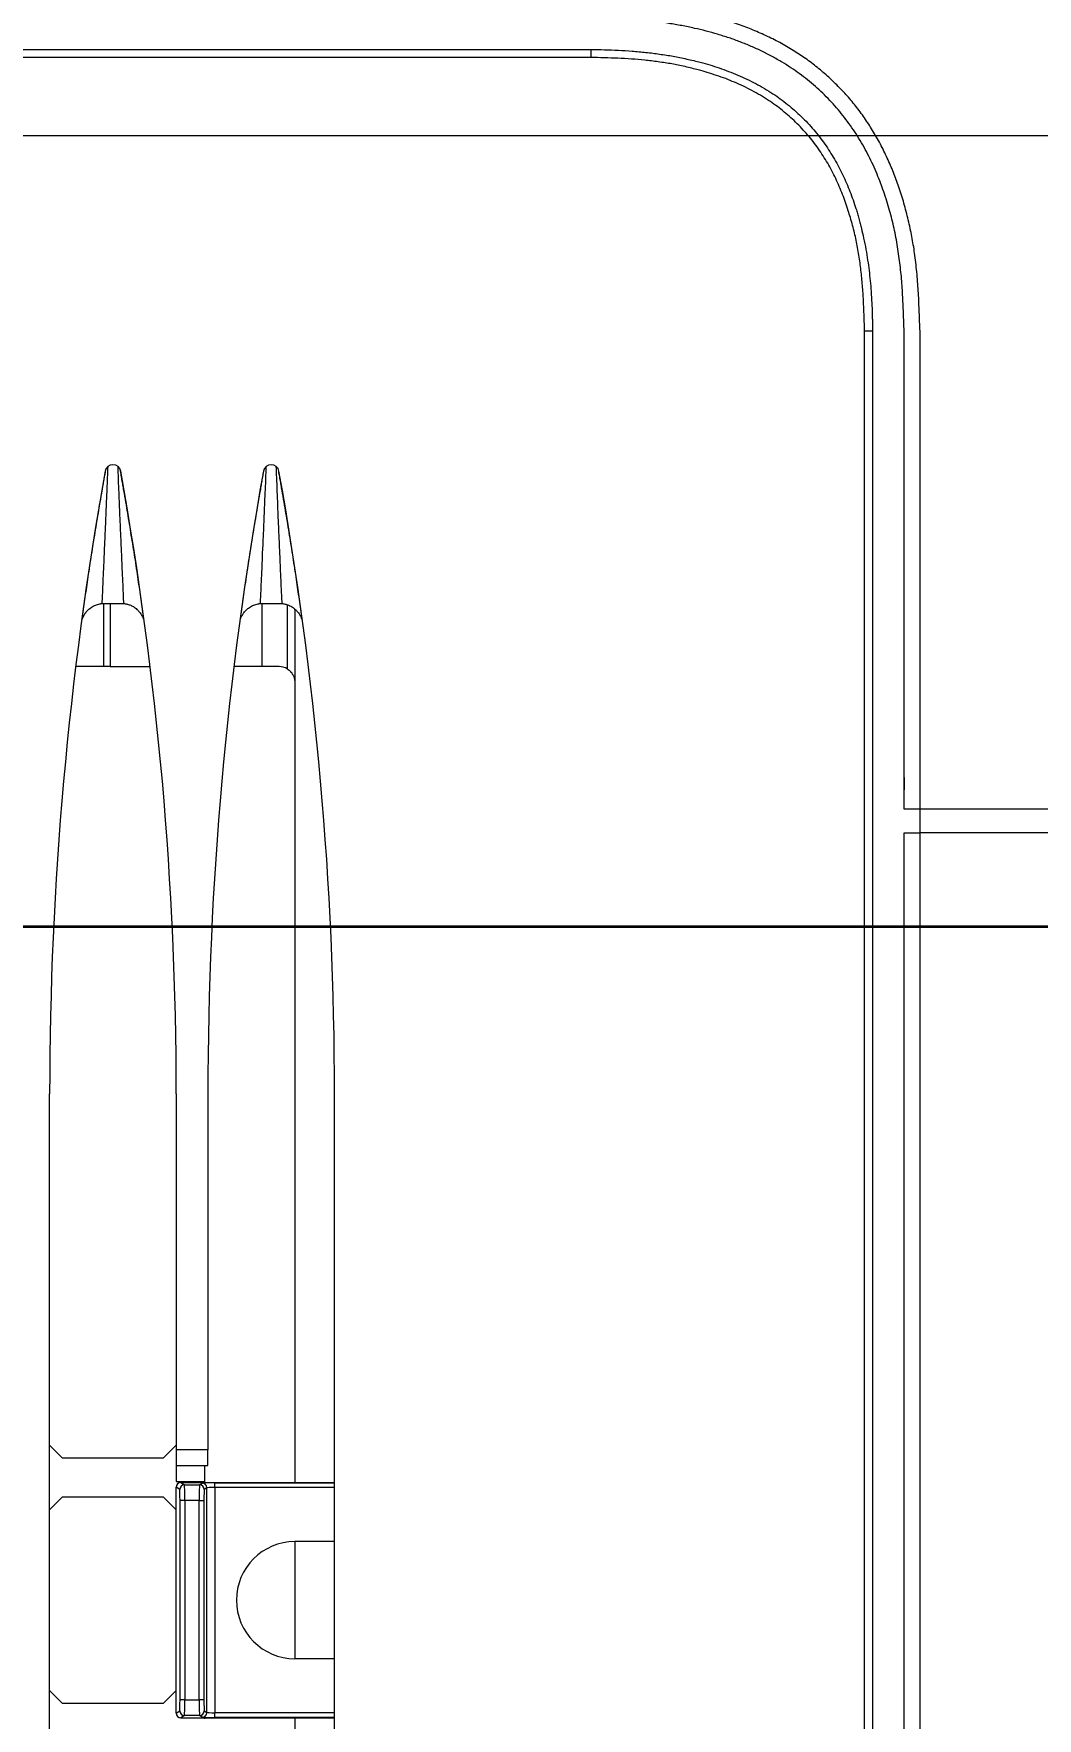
# Model space of a CAD drawing. Header units: metres. Extents: x -101133.8 to -101066.7, y -24899.3 to -24824.7.
# Drawn here: x -101109.9373 to -101109.8739, y -24848.3812 to -24848.2747 of the extents above; entities that cross this region are included whole.
import ezdxf

# ---------------------------------------------------------------- set-up
doc = ezdxf.new("R2010")
doc.units = ezdxf.units.M
doc.header["$LTSCALE"] = 0.2
doc.header["$PDSIZE"] = -5
doc.linetypes.add('AXES', pattern=[50.8, 31.75, -6.35, 6.35, -6.35])
for name, color, linetype in [('CMT-COTATION DIVERS', 1, 'Continuous'), ('CMT-CVC-MATERIEL', 30, 'Continuous'), ('CMT-PLB-EV-SOUS DALLAGE', 1, 'Continuous')]:
    doc.layers.add(name, color=color, linetype=linetype)
doc.styles.get("Standard").update_dxf_attribs({"font": 'arial.ttf'})
doc.dimstyles.get("Standard").update_dxf_attribs({"dimtxt": 0.18, "dimasz": 0.18, "dimexe": 0.18, "dimexo": 0.0625, "dimgap": 0.09, "dimtad": 0, "dimtih": 1, "dimtoh": 1, "dimdec": 4, "dimzin": 0, "dimdsep": 46, "dimtxsty": 'Standard', "dimcen": 0.09, "dimadec": 0, "dimazin": 0, "dimtfac": 1, "dimtdec": 4, "dimtofl": 0, "dimtmove": 0, "dimatfit": 3, "dimfxl": 1, "dimtolj": 1, "dimtzin": 0, "dimarcsym": 0})

# ---------------------------------------------------------------- blocks, each defined once
blk = doc.blocks.new('Cassette 600x600')
at = {"linetype": 'Continuous', "lineweight": 13}
for p, q in [((-20435.73, 558.84), (-20435.73, 464.01)), ((-20434.23, 558.84), (-20434.23, 464.01)), ((-20435.73, 464.01), (-20465.93, 464.01)), ((-20435.73, 464.01), (-20435.73, 463.01)), ((-20434.23, 464.01), (-20435.73, 464.01)), ((-20434.23, 463.01), (-20434.23, 464.01)), ((-20127.23, 464.01), (-20434.23, 464.01)), ((-20444.93, 463.01), (-20465.93, 463.01)), ((-20435.73, 463.01), (-20444.93, 463.01)), ((-20437.73, 463.01), (-20436.95, 463.01)), ((-20127.23, 463.01), (-20434.23, 463.01)), ((-20465.93, 461.01), (-20465.93, 460.51)), ((-20465.93, 461.01), (-20095.53, 461.01)), ((-20095.53, 460.51), (-20465.93, 460.51)), ((-20483.73, 443.21), (-20483.23, 443.21)), ((-20483.73, 72.81), (-20483.73, 443.21)), ((-20483.23, 443.21), (-20483.23, 72.81)), ((-20143.73, 427.01), (-20417.73, 427.01)), ((-20393.17, 417.31), (-20393.17, 427.01)), ((-20393.14, 419.44), (-20393.14, 427.01)), ((-20392.84, 427.01), (-20392.84, 419.44)), ((-20389.43, 427.01), (-20389.43, 424.51)), ((-20382.03, 427.01), (-20382.03, 424.51)), ((-20378.62, 419.44), (-20378.62, 427.01)), ((-20378.32, 427.01), (-20378.32, 419.44)), ((-20378.29, 417.31), (-20378.29, 427.01)), ((-20448.64, 424.02), (-20444.59, 424.02)), ((-20448.38, 424.49), (-20448.23, 424.51)), ((-20448.23, 424.51), (-20393.17, 424.51)), ((-20389.43, 424.51), (-20382.03, 424.51)), ((-20378.29, 424.51), (-20340.23, 424.51)), ((-20455.73, 423.7), (-20455.73, 423.74)), ((-20448.73, 423.53), (-20448.72, 423.7)), ((-20444.73, 423.51), (-20444.73, 422.83)), ((-20444.73, 422.83), (-20444.73, 422.42)), ((-20455.73, 422.27), (-20455.73, 422.31)), ((-20448.72, 422.31), (-20448.73, 422.48)), ((-20448.73, 422.42), (-20444.73, 422.42)), ((-20444.73, 422.42), (-20444.73, 420.65)), ((-20449.23, 421.25), (-20449.23, 421.28)), ((-20417.73, 419.01), (-20395.23, 419.01)), ((-20395.23, 419.01), (-20395.23, 417.01)), ((-20394.23, 419.01), (-20395.23, 419.01)), ((-20394.23, 417.01), (-20394.23, 419.01)), ((-20393.23, 418.81), (-20394.23, 418.81)), ((-20393.23, 417.01), (-20393.23, 418.81)), ((-20393.17, 418.81), (-20393.23, 418.81)), ((-20392.84, 419.44), (-20393.14, 419.44)), ((-20393.02, 418.48), (-20393.13, 418.64)), ((-20393.02, 417.53), (-20393.02, 418.48)), ((-20392.84, 419.44), (-20378.62, 419.44)), ((-20392.83, 418.94), (-20392.72, 418.78)), ((-20378.63, 418.94), (-20392.83, 418.94)), ((-20392.02, 418.76), (-20379.44, 418.76)), ((-20392.02, 418.46), (-20392.02, 418.76)), ((-20379.44, 418.46), (-20392.02, 418.46)), ((-20392.02, 418.46), (-20392.02, 417.55)), ((-20379.44, 418.76), (-20379.44, 418.46)), ((-20379.44, 417.55), (-20379.44, 418.46)), ((-20378.74, 418.78), (-20378.63, 418.94)), ((-20378.32, 419.44), (-20378.62, 419.44)), ((-20378.33, 418.64), (-20378.44, 418.48)), ((-20378.44, 418.48), (-20378.44, 417.53)), ((-20378.23, 418.81), (-20378.29, 418.81)), ((-20393.17, 417.31), (-20393.02, 417.53)), ((-20392.02, 417.55), (-20379.44, 417.55)), ((-20392.02, 417.55), (-20392.02, 417.25)), ((-20379.44, 417.55), (-20379.44, 417.25)), ((-20378.44, 417.53), (-20378.29, 417.31)), ((-20417.73, 417.01), (-20395.23, 417.01)), ((-20394.73, 416.21), (-20395.53, 417.01)), ((-20395.23, 417.01), (-20394.23, 417.01)), ((-20394.23, 417.01), (-20393.23, 417.01)), ((-20392.72, 417.23), (-20392.87, 417.01)), ((-20378.59, 417.01), (-20392.87, 417.01)), ((-20391.43, 417.01), (-20392.23, 416.21)), ((-20379.44, 417.25), (-20392.02, 417.25)), ((-20379.23, 416.21), (-20380.03, 417.01)), ((-20378.59, 417.01), (-20378.74, 417.23)), ((-20444.73, 412.83), (-20444.73, 415.36)), ((-20394.73, 409.81), (-20394.73, 416.21)), ((-20392.23, 416.21), (-20392.23, 409.81)), ((-20379.23, 409.81), (-20379.23, 416.21)), ((-20449.23, 414.73), (-20449.23, 414.76)), ((-20455.73, 413.7), (-20455.73, 413.74)), ((-20448.73, 413.53), (-20448.72, 413.7)), ((-20455.73, 412.27), (-20455.73, 412.31)), ((-20448.73, 412.83), (-20444.73, 412.83)), ((-20448.72, 412.31), (-20448.73, 412.48)), ((-20448.73, 412.42), (-20444.73, 412.42)), ((-20444.73, 412.83), (-20444.73, 412.42)), ((-20444.73, 412.42), (-20444.73, 410.65)), ((-20449.23, 411.25), (-20449.23, 411.28)), ((-20143.73, 409.01), (-20417.73, 409.01)), ((-20395.53, 409.01), (-20394.73, 409.81)), ((-20392.23, 409.81), (-20391.43, 409.01)), ((-20380.03, 409.01), (-20379.23, 409.81))]:
    blk.add_line(p, q, dxfattribs=at)
for centre, radius, start, end in [((-20417.73, 204.51), 222.5, 90, 100.1875), ((-20443.73, 423.51), 1, 149.0734, 180), ((-20385.73, 424.51), 3.7, 180, 0), ((-20456.99, 423.01), 0.5, 100.1875, 259.8125), ((-20417.73, 641.51), 222.5, 259.8125, 270), ((-20392.83, 418.64), 0.3, 90.0261, 179.9625), ((-20392.72, 418.48), 0.3, 90.0239, 179.9662), ((-20378.74, 418.48), 0.3, 0.0338, 89.9761), ((-20378.63, 418.64), 0.3, 0.0375, 89.9739), ((-20392.72, 417.53), 0.3, 180.0367, 269.9761), ((-20378.74, 417.53), 0.3, 270.0239, 359.9633), ((-20417.73, 194.51), 222.5, 90, 100.1875), ((-20456.99, 413.01), 0.5, 100.1875, 259.8125), ((-20417.73, 631.51), 222.5, 259.8125, 270)]:
    blk.add_arc(centre, radius, start, end, dxfattribs=at)
for centre, major_axis, ratio, start_param, end_param in [((-20393.13, 419.44), (0, 0.8), 0.017455, 1.570796, 3.115413), ((-20392.02, 418.48), (1, 0), 0.01833, 3.159046, 4.712389), ((-20392.83, 419.44), (0, 0.5), 0.027928, 1.570796, 3.115413), ((-20392.02, 418.78), (0.7, 0), 0.026186, 3.159046, 4.712389), ((-20379.44, 418.78), (0.7, 0), 0.026186, 4.712389, 6.265732), ((-20379.44, 418.48), (1, 0), 0.01833, 4.712389, 6.265732), ((-20378.63, 419.44), (0, 0.5), 0.027928, 3.167773, 4.712389), ((-20378.33, 419.44), (0, 0.8), 0.017455, 3.167773, 4.712389), ((-20392.02, 417.53), (1, 0), 0.01833, 1.570796, 3.124139), ((-20379.44, 417.53), (1, 0), 0.01833, 0.017453, 1.570796), ((-20392.87, 417.31), (-0.166, -0.25), 0.999505, 5.300561, 6.870901), ((-20392.02, 417.23), (0.7, 0), 0.026186, 1.570796, 3.124139), ((-20379.44, 417.23), (0.7, 0), 0.026186, 0.017453, 1.570796), ((-20378.59, 417.31), (0.166, -0.25), 0.999505, 5.69547, 7.265809)]:
    blk.add_ellipse(centre, major_axis=major_axis, ratio=ratio, start_param=start_param, end_param=end_param, dxfattribs=at)
for points, knots in [([(-20465.93, 464.01), (-20466.33, 463.99), (-20466.73, 463.98), (-20467.13, 463.96), (-20467.53, 463.95), (-20467.93, 463.93), (-20468.33, 463.91), (-20468.72, 463.88), (-20469.12, 463.85), (-20469.52, 463.82), (-20469.93, 463.78), (-20470.34, 463.74), (-20470.71, 463.69), (-20471.09, 463.64), (-20471.43, 463.58), (-20471.78, 463.52), (-20472.12, 463.45), (-20472.48, 463.38), (-20472.83, 463.3), (-20473.18, 463.22), (-20473.53, 463.13), (-20473.88, 463.03), (-20474.23, 462.94), (-20474.58, 462.83), (-20474.91, 462.72), (-20475.24, 462.61), (-20475.54, 462.5), (-20475.84, 462.38), (-20476.14, 462.26), (-20476.45, 462.13), (-20476.75, 461.99), (-20477.06, 461.86), (-20477.35, 461.72), (-20477.65, 461.56), (-20477.94, 461.41), (-20478.23, 461.24), (-20478.51, 461.08), (-20478.79, 460.91), (-20479.05, 460.75), (-20479.31, 460.57), (-20479.56, 460.39), (-20479.82, 460.21), (-20480.07, 460.01), (-20480.32, 459.82), (-20480.56, 459.62), (-20480.8, 459.41), (-20481.03, 459.2), (-20481.26, 458.99), (-20481.49, 458.76), (-20481.71, 458.54), (-20481.93, 458.31), (-20482.13, 458.07), (-20482.34, 457.84), (-20482.54, 457.59), (-20482.74, 457.34), (-20482.93, 457.1), (-20483.12, 456.84), (-20483.29, 456.58), (-20483.47, 456.32), (-20483.64, 456.06), (-20483.8, 455.79), (-20483.97, 455.51), (-20484.13, 455.22), (-20484.29, 454.92), (-20484.44, 454.63), (-20484.58, 454.33), (-20484.72, 454.03), (-20484.85, 453.73), (-20484.98, 453.42), (-20485.1, 453.12), (-20485.22, 452.81), (-20485.33, 452.51), (-20485.44, 452.18), (-20485.55, 451.86), (-20485.66, 451.5), (-20485.76, 451.15), (-20485.86, 450.8), (-20485.95, 450.46), (-20486.03, 450.11), (-20486.11, 449.76), (-20486.18, 449.4), (-20486.24, 449.05), (-20486.31, 448.7), (-20486.36, 448.36), (-20486.41, 447.99), (-20486.46, 447.61), (-20486.51, 447.2), (-20486.54, 446.8), (-20486.58, 446.39), (-20486.61, 446), (-20486.63, 445.6), (-20486.65, 445.21), (-20486.67, 444.8), (-20486.69, 444.4), (-20486.7, 444), (-20486.72, 443.6), (-20486.73, 443.21)], [0, 0, 0, 0, 1, 1, 1, 2, 2, 2, 3, 3, 3, 4, 4, 4, 5, 5, 5, 6, 6, 6, 7, 7, 7, 8, 8, 8, 9, 9, 9, 10, 10, 10, 11, 11, 11, 12, 12, 12, 13, 13, 13, 14, 14, 14, 15, 15, 15, 16, 16, 16, 17, 17, 17, 18, 18, 18, 19, 19, 19, 20, 20, 20, 21, 21, 21, 22, 22, 22, 23, 23, 23, 24, 24, 24, 25, 25, 25, 26, 26, 26, 27, 27, 27, 28, 28, 28, 29, 29, 29, 30, 30, 30, 31, 31, 31, 32, 32, 32, 32]), ([(-20465.93, 463.01), (-20466.31, 462.99), (-20466.7, 462.98), (-20467.08, 462.96), (-20467.47, 462.95), (-20467.85, 462.93), (-20468.23, 462.91), (-20468.62, 462.89), (-20469, 462.86), (-20469.38, 462.83), (-20469.77, 462.79), (-20470.14, 462.75), (-20470.53, 462.7), (-20470.92, 462.65), (-20471.31, 462.59), (-20471.7, 462.52), (-20472.09, 462.44), (-20472.48, 462.36), (-20472.86, 462.27), (-20473.24, 462.18), (-20473.61, 462.08), (-20474, 461.96), (-20474.4, 461.83), (-20474.83, 461.69), (-20475.13, 461.58), (-20475.37, 461.49), (-20475.53, 461.43), (-20475.71, 461.35), (-20475.9, 461.28), (-20476.1, 461.19), (-20476.29, 461.11), (-20476.49, 461.02), (-20476.68, 460.93), (-20476.86, 460.84), (-20477.05, 460.75), (-20477.23, 460.65), (-20477.42, 460.55), (-20477.61, 460.45), (-20477.79, 460.34), (-20477.98, 460.23), (-20478.16, 460.12), (-20478.35, 460.01), (-20478.53, 459.89), (-20478.7, 459.77), (-20478.88, 459.65), (-20479.06, 459.52), (-20479.23, 459.4), (-20479.4, 459.26), (-20479.57, 459.13), (-20479.74, 459), (-20479.9, 458.87), (-20480.05, 458.73), (-20480.21, 458.59), (-20480.37, 458.45), (-20480.52, 458.31), (-20480.67, 458.16), (-20480.82, 458.01), (-20480.97, 457.86), (-20481.11, 457.71), (-20481.25, 457.56), (-20481.39, 457.4), (-20481.54, 457.24), (-20481.68, 457.07), (-20481.81, 456.9), (-20481.95, 456.73), (-20482.08, 456.56), (-20482.21, 456.38), (-20482.34, 456.21), (-20482.46, 456.03), (-20482.58, 455.85), (-20482.7, 455.67), (-20482.81, 455.5), (-20482.93, 455.3), (-20483.05, 455.1), (-20483.17, 454.88), (-20483.29, 454.66), (-20483.41, 454.44), (-20483.52, 454.23), (-20483.63, 454.01), (-20483.73, 453.78), (-20483.84, 453.56), (-20483.93, 453.34), (-20484.03, 453.11), (-20484.12, 452.89), (-20484.21, 452.65), (-20484.3, 452.42), (-20484.39, 452.18), (-20484.47, 451.94), (-20484.55, 451.7), (-20484.62, 451.46), (-20484.7, 451.22), (-20484.77, 450.98), (-20484.83, 450.73), (-20484.9, 450.49), (-20484.96, 450.25), (-20485.02, 450.01), (-20485.07, 449.75), (-20485.13, 449.5), (-20485.19, 449.22), (-20485.24, 448.95), (-20485.29, 448.68), (-20485.34, 448.41), (-20485.38, 448.14), (-20485.42, 447.88), (-20485.46, 447.6), (-20485.49, 447.33), (-20485.53, 447.06), (-20485.55, 446.79), (-20485.58, 446.52), (-20485.6, 446.25), (-20485.62, 445.97), (-20485.64, 445.69), (-20485.66, 445.42), (-20485.67, 445.14), (-20485.68, 444.86), (-20485.69, 444.59), (-20485.7, 444.31), (-20485.71, 444.03), (-20485.72, 443.76), (-20485.72, 443.48), (-20485.73, 443.21)], [0, 0, 0, 0, 1, 1, 1, 2, 2, 2, 3, 3, 3, 4, 4, 4, 5, 5, 5, 6, 6, 6, 7, 7, 7, 8, 8, 8, 9, 9, 9, 10, 10, 10, 11, 11, 11, 12, 12, 12, 13, 13, 13, 14, 14, 14, 15, 15, 15, 16, 16, 16, 17, 17, 17, 18, 18, 18, 19, 19, 19, 20, 20, 20, 21, 21, 21, 22, 22, 22, 23, 23, 23, 24, 24, 24, 25, 25, 25, 26, 26, 26, 27, 27, 27, 28, 28, 28, 29, 29, 29, 30, 30, 30, 31, 31, 31, 32, 32, 32, 33, 33, 33, 34, 34, 34, 35, 35, 35, 36, 36, 36, 37, 37, 37, 38, 38, 38, 39, 39, 39, 40, 40, 40, 40]), ([(-20483.73, 443.21), (-20483.73, 443.5), (-20483.73, 443.79), (-20483.72, 444.08), (-20483.71, 444.37), (-20483.7, 444.66), (-20483.69, 444.95), (-20483.67, 445.24), (-20483.66, 445.53), (-20483.63, 445.82), (-20483.61, 446.11), (-20483.58, 446.4), (-20483.55, 446.69), (-20483.52, 446.98), (-20483.48, 447.27), (-20483.44, 447.55), (-20483.4, 447.84), (-20483.36, 448.13), (-20483.31, 448.41), (-20483.25, 448.7), (-20483.2, 448.97), (-20483.13, 449.27), (-20483.07, 449.56), (-20482.99, 449.87), (-20482.93, 450.12), (-20482.87, 450.36), (-20482.82, 450.53), (-20482.76, 450.72), (-20482.7, 450.91), (-20482.63, 451.12), (-20482.57, 451.32), (-20482.5, 451.52), (-20482.43, 451.72), (-20482.35, 451.91), (-20482.28, 452.11), (-20482.2, 452.3), (-20482.12, 452.5), (-20482.03, 452.69), (-20481.95, 452.88), (-20481.86, 453.07), (-20481.77, 453.26), (-20481.67, 453.45), (-20481.58, 453.63), (-20481.48, 453.81), (-20481.38, 454), (-20481.27, 454.18), (-20481.16, 454.36), (-20481.05, 454.54), (-20480.94, 454.71), (-20480.83, 454.88), (-20480.72, 455.03), (-20480.61, 455.18), (-20480.5, 455.34), (-20480.38, 455.49), (-20480.26, 455.64), (-20480.14, 455.79), (-20480.01, 455.94), (-20479.89, 456.08), (-20479.76, 456.22), (-20479.63, 456.36), (-20479.5, 456.5), (-20479.36, 456.64), (-20479.23, 456.77), (-20479.09, 456.91), (-20478.95, 457.04), (-20478.8, 457.17), (-20478.66, 457.29), (-20478.51, 457.42), (-20478.36, 457.54), (-20478.21, 457.65), (-20478.06, 457.77), (-20477.91, 457.89), (-20477.75, 458), (-20477.6, 458.11), (-20477.44, 458.21), (-20477.28, 458.31), (-20477.12, 458.41), (-20476.96, 458.51), (-20476.8, 458.6), (-20476.63, 458.7), (-20476.47, 458.79), (-20476.3, 458.88), (-20476.14, 458.97), (-20475.97, 459.05), (-20475.8, 459.13), (-20475.63, 459.21), (-20475.46, 459.29), (-20475.28, 459.37), (-20475.11, 459.44), (-20474.93, 459.51), (-20474.76, 459.58), (-20474.58, 459.65), (-20474.41, 459.71), (-20474.23, 459.78), (-20474.04, 459.84), (-20473.84, 459.91), (-20473.69, 459.96), (-20473.56, 460), (-20473.47, 460.03), (-20473.37, 460.05), (-20473.27, 460.08), (-20473.16, 460.12), (-20473.05, 460.15), (-20472.94, 460.18), (-20472.83, 460.21), (-20472.73, 460.23), (-20472.63, 460.26), (-20472.53, 460.28), (-20472.41, 460.31), (-20472.08, 460.39), (-20471.57, 460.5), (-20471.1, 460.59), (-20470.63, 460.67), (-20470.2, 460.74), (-20469.77, 460.79), (-20469.34, 460.84), (-20468.91, 460.89), (-20468.43, 460.92), (-20467.95, 460.95), (-20467.43, 460.98), (-20467.09, 460.99), (-20466.98, 460.99), (-20466.9, 460.99), (-20466.8, 460.99), (-20466.71, 461), (-20466.61, 461), (-20466.51, 461), (-20466.41, 461), (-20466.32, 461), (-20466.22, 461), (-20466.12, 461), (-20466.03, 461), (-20465.93, 461.01)], [0, 0, 0, 0, 1, 1, 1, 2, 2, 2, 3, 3, 3, 4, 4, 4, 5, 5, 5, 6, 6, 6, 7, 7, 7, 8, 8, 8, 9, 9, 9, 10, 10, 10, 11, 11, 11, 12, 12, 12, 13, 13, 13, 14, 14, 14, 15, 15, 15, 16, 16, 16, 17, 17, 17, 18, 18, 18, 19, 19, 19, 20, 20, 20, 21, 21, 21, 22, 22, 22, 23, 23, 23, 24, 24, 24, 25, 25, 25, 26, 26, 26, 27, 27, 27, 28, 28, 28, 29, 29, 29, 30, 30, 30, 31, 31, 31, 32, 32, 32, 33, 33, 33, 34, 34, 34, 35, 35, 35, 36, 36, 36, 37, 37, 37, 38, 38, 38, 39, 39, 39, 40, 40, 40, 41, 41, 41, 42, 42, 42, 43, 43, 43, 44, 44, 44, 44]), ([(-20465.93, 460.51), (-20466.25, 460.5), (-20466.57, 460.49), (-20466.89, 460.48), (-20467.22, 460.46), (-20467.54, 460.45), (-20467.86, 460.44), (-20468.18, 460.42), (-20468.5, 460.4), (-20468.82, 460.37), (-20469.14, 460.35), (-20469.46, 460.32), (-20469.78, 460.28), (-20470.1, 460.24), (-20470.41, 460.2), (-20470.73, 460.15), (-20471.05, 460.1), (-20471.37, 460.04), (-20471.68, 459.97), (-20471.99, 459.91), (-20472.29, 459.84), (-20472.62, 459.75), (-20472.94, 459.66), (-20473.29, 459.56), (-20473.54, 459.48), (-20473.75, 459.41), (-20473.9, 459.36), (-20474.06, 459.31), (-20474.22, 459.25), (-20474.4, 459.18), (-20474.57, 459.12), (-20474.74, 459.05), (-20474.91, 458.98), (-20475.08, 458.91), (-20475.24, 458.84), (-20475.41, 458.76), (-20475.58, 458.68), (-20475.74, 458.6), (-20475.9, 458.52), (-20476.06, 458.44), (-20476.23, 458.35), (-20476.39, 458.27), (-20476.54, 458.18), (-20476.7, 458.08), (-20476.86, 457.99), (-20477.01, 457.89), (-20477.16, 457.79), (-20477.31, 457.69), (-20477.46, 457.59), (-20477.61, 457.48), (-20477.76, 457.37), (-20477.91, 457.26), (-20478.05, 457.15), (-20478.19, 457.03), (-20478.33, 456.91), (-20478.47, 456.79), (-20478.61, 456.67), (-20478.74, 456.54), (-20478.88, 456.42), (-20479.01, 456.29), (-20479.14, 456.15), (-20479.27, 456.02), (-20479.39, 455.89), (-20479.51, 455.75), (-20479.63, 455.61), (-20479.75, 455.47), (-20479.87, 455.33), (-20479.98, 455.18), (-20480.1, 455.04), (-20480.2, 454.89), (-20480.31, 454.74), (-20480.41, 454.6), (-20480.52, 454.44), (-20480.62, 454.27), (-20480.74, 454.1), (-20480.84, 453.92), (-20480.95, 453.74), (-20481.04, 453.57), (-20481.14, 453.39), (-20481.23, 453.21), (-20481.32, 453.03), (-20481.41, 452.85), (-20481.5, 452.66), (-20481.58, 452.48), (-20481.66, 452.29), (-20481.74, 452.1), (-20481.82, 451.92), (-20481.89, 451.73), (-20481.96, 451.54), (-20482.03, 451.35), (-20482.09, 451.15), (-20482.16, 450.96), (-20482.22, 450.76), (-20482.28, 450.57), (-20482.33, 450.39), (-20482.38, 450.22), (-20482.45, 449.99), (-20482.51, 449.75), (-20482.58, 449.45), (-20482.65, 449.16), (-20482.71, 448.87), (-20482.77, 448.6), (-20482.82, 448.32), (-20482.87, 448.04), (-20482.91, 447.76), (-20482.95, 447.47), (-20482.99, 447.19), (-20483.03, 446.91), (-20483.06, 446.62), (-20483.08, 446.34), (-20483.11, 446.06), (-20483.13, 445.77), (-20483.15, 445.49), (-20483.16, 445.2), (-20483.18, 444.92), (-20483.19, 444.63), (-20483.2, 444.35), (-20483.21, 444.06), (-20483.22, 443.78), (-20483.22, 443.49), (-20483.23, 443.21)], [0, 0, 0, 0, 1, 1, 1, 2, 2, 2, 3, 3, 3, 4, 4, 4, 5, 5, 5, 6, 6, 6, 7, 7, 7, 8, 8, 8, 9, 9, 9, 10, 10, 10, 11, 11, 11, 12, 12, 12, 13, 13, 13, 14, 14, 14, 15, 15, 15, 16, 16, 16, 17, 17, 17, 18, 18, 18, 19, 19, 19, 20, 20, 20, 21, 21, 21, 22, 22, 22, 23, 23, 23, 24, 24, 24, 25, 25, 25, 26, 26, 26, 27, 27, 27, 28, 28, 28, 29, 29, 29, 30, 30, 30, 31, 31, 31, 32, 32, 32, 33, 33, 33, 34, 34, 34, 35, 35, 35, 36, 36, 36, 37, 37, 37, 38, 38, 38, 39, 39, 39, 40, 40, 40, 40]), ([(-20457.26, 423.43), (-20457.14, 423.45), (-20457.02, 423.47), (-20456.9, 423.5), (-20456.78, 423.52), (-20456.66, 423.54), (-20456.54, 423.56), (-20456.42, 423.58), (-20456.3, 423.6), (-20456.19, 423.62), (-20456.08, 423.64), (-20455.98, 423.66), (-20455.83, 423.68), (-20455.64, 423.72), (-20455.38, 423.76), (-20455.13, 423.81), (-20454.89, 423.85), (-20454.66, 423.89), (-20454.43, 423.92), (-20454.2, 423.96), (-20453.97, 424), (-20453.73, 424.04), (-20453.5, 424.08), (-20453.27, 424.12), (-20453.03, 424.15), (-20452.8, 424.19), (-20452.57, 424.23), (-20452.33, 424.27), (-20452.1, 424.3), (-20451.86, 424.34), (-20451.63, 424.38), (-20451.4, 424.41), (-20451.17, 424.45), (-20450.93, 424.48), (-20450.69, 424.52), (-20450.45, 424.56), (-20450.23, 424.59), (-20450.01, 424.62), (-20449.81, 424.65), (-20449.6, 424.68), (-20449.4, 424.71), (-20449.18, 424.74), (-20448.97, 424.77), (-20448.76, 424.8), (-20448.56, 424.83), (-20448.35, 424.86), (-20448.14, 424.89), (-20447.93, 424.92), (-20447.72, 424.95)], [0, 0, 0, 0, 1, 1, 1, 2, 2, 2, 3, 3, 3, 4, 4, 4, 5, 5, 5, 6, 6, 6, 7, 7, 7, 8, 8, 8, 9, 9, 9, 10, 10, 10, 11, 11, 11, 12, 12, 12, 13, 13, 13, 14, 14, 14, 15, 15, 15, 16, 16, 16, 16]), ([(-20448.72, 423.7), (-20448.71, 423.73), (-20448.71, 423.76), (-20448.7, 423.79), (-20448.7, 423.82), (-20448.69, 423.86), (-20448.68, 423.89), (-20448.67, 423.92), (-20448.67, 423.95), (-20448.66, 423.98), (-20448.65, 424.01), (-20448.64, 424.04), (-20448.63, 424.07), (-20448.61, 424.11), (-20448.6, 424.15), (-20448.58, 424.19), (-20448.56, 424.23), (-20448.54, 424.26), (-20448.52, 424.3), (-20448.49, 424.34), (-20448.47, 424.37), (-20448.44, 424.41), (-20448.41, 424.45), (-20448.38, 424.49), (-20448.35, 424.52), (-20448.33, 424.55), (-20448.31, 424.57), (-20448.28, 424.6), (-20448.26, 424.62), (-20448.23, 424.65), (-20448.2, 424.67), (-20448.17, 424.7), (-20448.15, 424.72), (-20448.12, 424.74), (-20448.08, 424.76), (-20448.05, 424.79), (-20448.02, 424.8), (-20447.99, 424.82), (-20447.97, 424.83), (-20447.95, 424.84), (-20447.93, 424.85), (-20447.9, 424.87), (-20447.87, 424.88), (-20447.85, 424.89), (-20447.82, 424.9), (-20447.8, 424.91), (-20447.77, 424.92), (-20447.75, 424.93), (-20447.72, 424.95)], [0, 0, 0, 0, 1, 1, 1, 2, 2, 2, 3, 3, 3, 4, 4, 4, 5, 5, 5, 6, 6, 6, 7, 7, 7, 8, 8, 8, 9, 9, 9, 10, 10, 10, 11, 11, 11, 12, 12, 12, 13, 13, 13, 14, 14, 14, 15, 15, 15, 16, 16, 16, 16]), ([(-20444.59, 424.02), (-20444.59, 424.02), (-20444.58, 424.03), (-20444.58, 424.03), (-20444.58, 424.04), (-20444.58, 424.04), (-20444.57, 424.04), (-20444.57, 424.05), (-20444.57, 424.05), (-20444.56, 424.06), (-20444.56, 424.06), (-20444.56, 424.07), (-20444.55, 424.07), (-20444.55, 424.08), (-20444.54, 424.09), (-20444.54, 424.09), (-20444.54, 424.1), (-20444.53, 424.1), (-20444.52, 424.11), (-20444.52, 424.12), (-20444.51, 424.13), (-20444.51, 424.13), (-20444.5, 424.14), (-20444.5, 424.15), (-20444.49, 424.16), (-20444.48, 424.16), (-20444.47, 424.17), (-20444.47, 424.18), (-20444.46, 424.19), (-20444.45, 424.2), (-20444.44, 424.2), (-20444.44, 424.21), (-20444.43, 424.22), (-20444.42, 424.23), (-20444.41, 424.24), (-20444.4, 424.24), (-20444.39, 424.25), (-20444.38, 424.26), (-20444.37, 424.28), (-20444.35, 424.29), (-20444.34, 424.3), (-20444.32, 424.31), (-20444.31, 424.32), (-20444.29, 424.33), (-20444.28, 424.34), (-20444.26, 424.35), (-20444.25, 424.36), (-20444.23, 424.37), (-20444.21, 424.38), (-20444.2, 424.39), (-20444.17, 424.4), (-20444.15, 424.41), (-20444.12, 424.43), (-20444.1, 424.44), (-20444.08, 424.44), (-20444.05, 424.45), (-20444.03, 424.46), (-20444, 424.47), (-20443.98, 424.48), (-20443.95, 424.48), (-20443.93, 424.49), (-20443.91, 424.49), (-20443.89, 424.49), (-20443.88, 424.49), (-20443.86, 424.49), (-20443.85, 424.5), (-20443.83, 424.5), (-20443.81, 424.5), (-20443.8, 424.5), (-20443.78, 424.5), (-20443.76, 424.5), (-20443.75, 424.5), (-20443.73, 424.51)], [0, 0, 0, 0, 1, 1, 1, 2, 2, 2, 3, 3, 3, 4, 4, 4, 5, 5, 5, 6, 6, 6, 7, 7, 7, 8, 8, 8, 9, 9, 9, 10, 10, 10, 11, 11, 11, 12, 12, 12, 13, 13, 13, 14, 14, 14, 15, 15, 15, 16, 16, 16, 17, 17, 17, 18, 18, 18, 19, 19, 19, 20, 20, 20, 21, 21, 21, 22, 22, 22, 23, 23, 23, 24, 24, 24, 24]), ([(-20448.72, 423.7), (-20449.08, 423.68), (-20449.44, 423.67), (-20449.8, 423.65), (-20450.16, 423.64), (-20450.52, 423.62), (-20450.89, 423.6), (-20451.25, 423.59), (-20451.61, 423.57), (-20451.97, 423.56), (-20452.33, 423.54), (-20452.69, 423.52), (-20453.05, 423.51), (-20453.41, 423.49), (-20453.77, 423.48), (-20454.13, 423.46), (-20454.49, 423.45), (-20454.85, 423.43), (-20455.21, 423.42), (-20455.57, 423.4), (-20455.93, 423.39), (-20456.29, 423.38), (-20456.65, 423.36), (-20457.01, 423.35), (-20457.37, 423.33)], [0, 0, 0, 0, 1, 1, 1, 2, 2, 2, 3, 3, 3, 4, 4, 4, 5, 5, 5, 6, 6, 6, 7, 7, 7, 8, 8, 8, 8]), ([(-20448.73, 422.48), (-20448.73, 422.5), (-20448.73, 422.52), (-20448.73, 422.54), (-20448.73, 422.56), (-20448.73, 422.59), (-20448.73, 422.61), (-20448.73, 422.63), (-20448.73, 422.65), (-20448.73, 422.67), (-20448.73, 422.69), (-20448.73, 422.71), (-20448.73, 422.73), (-20448.73, 422.75), (-20448.73, 422.78), (-20448.73, 422.8), (-20448.73, 422.82), (-20448.73, 422.84), (-20448.73, 422.87), (-20448.73, 422.89), (-20448.73, 422.91), (-20448.73, 422.94), (-20448.73, 422.96), (-20448.73, 422.98), (-20448.73, 423), (-20448.73, 423.03), (-20448.73, 423.05), (-20448.73, 423.07), (-20448.73, 423.1), (-20448.73, 423.12), (-20448.73, 423.14), (-20448.73, 423.16), (-20448.73, 423.19), (-20448.73, 423.21), (-20448.73, 423.23), (-20448.73, 423.25), (-20448.73, 423.28), (-20448.73, 423.3), (-20448.73, 423.32), (-20448.73, 423.34), (-20448.73, 423.36), (-20448.73, 423.38), (-20448.73, 423.4), (-20448.73, 423.42), (-20448.73, 423.45), (-20448.73, 423.47), (-20448.73, 423.49), (-20448.73, 423.51), (-20448.73, 423.53)], [0, 0, 0, 0, 1, 1, 1, 2, 2, 2, 3, 3, 3, 4, 4, 4, 5, 5, 5, 6, 6, 6, 7, 7, 7, 8, 8, 8, 9, 9, 9, 10, 10, 10, 11, 11, 11, 12, 12, 12, 13, 13, 13, 14, 14, 14, 15, 15, 15, 16, 16, 16, 16]), ([(-20457.37, 422.68), (-20457.01, 422.66), (-20456.65, 422.65), (-20456.29, 422.64), (-20455.93, 422.62), (-20455.57, 422.61), (-20455.21, 422.59), (-20454.85, 422.58), (-20454.49, 422.56), (-20454.13, 422.55), (-20453.77, 422.53), (-20453.41, 422.52), (-20453.05, 422.5), (-20452.69, 422.49), (-20452.33, 422.47), (-20451.97, 422.45), (-20451.61, 422.44), (-20451.25, 422.42), (-20450.89, 422.41), (-20450.52, 422.39), (-20450.16, 422.37), (-20449.8, 422.36), (-20449.44, 422.34), (-20449.08, 422.33), (-20448.72, 422.31)], [0, 0, 0, 0, 1, 1, 1, 2, 2, 2, 3, 3, 3, 4, 4, 4, 5, 5, 5, 6, 6, 6, 7, 7, 7, 8, 8, 8, 8]), ([(-20447.72, 421.06), (-20447.93, 421.09), (-20448.14, 421.12), (-20448.35, 421.15), (-20448.56, 421.18), (-20448.76, 421.21), (-20448.97, 421.24), (-20449.18, 421.27), (-20449.4, 421.3), (-20449.6, 421.33), (-20449.81, 421.36), (-20450.01, 421.39), (-20450.23, 421.42), (-20450.45, 421.45), (-20450.69, 421.49), (-20450.93, 421.53), (-20451.17, 421.56), (-20451.4, 421.6), (-20451.63, 421.63), (-20451.86, 421.67), (-20452.1, 421.71), (-20452.33, 421.74), (-20452.57, 421.78), (-20452.8, 421.82), (-20453.03, 421.86), (-20453.27, 421.89), (-20453.5, 421.93), (-20453.73, 421.97), (-20453.97, 422.01), (-20454.2, 422.05), (-20454.43, 422.09), (-20454.66, 422.12), (-20454.89, 422.16), (-20455.13, 422.2), (-20455.38, 422.25), (-20455.64, 422.29), (-20455.83, 422.33), (-20455.98, 422.35), (-20456.08, 422.37), (-20456.19, 422.39), (-20456.3, 422.41), (-20456.42, 422.43), (-20456.54, 422.45), (-20456.66, 422.47), (-20456.78, 422.49), (-20456.9, 422.51), (-20457.02, 422.54), (-20457.14, 422.56), (-20457.26, 422.58)], [0, 0, 0, 0, 1, 1, 1, 2, 2, 2, 3, 3, 3, 4, 4, 4, 5, 5, 5, 6, 6, 6, 7, 7, 7, 8, 8, 8, 9, 9, 9, 10, 10, 10, 11, 11, 11, 12, 12, 12, 13, 13, 13, 14, 14, 14, 15, 15, 15, 16, 16, 16, 16]), ([(-20447.72, 421.06), (-20447.73, 421.07), (-20447.74, 421.07), (-20447.74, 421.07), (-20447.75, 421.08), (-20447.76, 421.08), (-20447.77, 421.08), (-20447.77, 421.09), (-20447.78, 421.09), (-20447.79, 421.09), (-20447.8, 421.09), (-20447.8, 421.1), (-20447.81, 421.1), (-20447.84, 421.11), (-20447.87, 421.13), (-20447.9, 421.14), (-20447.93, 421.16), (-20447.96, 421.17), (-20447.98, 421.19), (-20448.01, 421.2), (-20448.04, 421.22), (-20448.06, 421.24), (-20448.09, 421.25), (-20448.11, 421.27), (-20448.14, 421.29), (-20448.17, 421.31), (-20448.2, 421.34), (-20448.23, 421.37), (-20448.27, 421.4), (-20448.29, 421.42), (-20448.32, 421.45), (-20448.35, 421.48), (-20448.37, 421.51), (-20448.4, 421.54), (-20448.42, 421.57), (-20448.44, 421.6), (-20448.47, 421.64), (-20448.49, 421.67), (-20448.52, 421.72), (-20448.55, 421.77), (-20448.57, 421.81), (-20448.6, 421.86), (-20448.61, 421.9), (-20448.63, 421.95), (-20448.65, 421.99), (-20448.66, 422.04), (-20448.68, 422.09), (-20448.69, 422.14), (-20448.7, 422.18), (-20448.7, 422.19), (-20448.7, 422.2), (-20448.7, 422.21), (-20448.71, 422.22), (-20448.71, 422.23), (-20448.71, 422.24), (-20448.71, 422.26), (-20448.71, 422.27), (-20448.72, 422.28), (-20448.72, 422.29), (-20448.72, 422.3), (-20448.72, 422.31)], [0, 0, 0, 0, 1, 1, 1, 2, 2, 2, 3, 3, 3, 4, 4, 4, 5, 5, 5, 6, 6, 6, 7, 7, 7, 8, 8, 8, 9, 9, 9, 10, 10, 10, 11, 11, 11, 12, 12, 12, 13, 13, 13, 14, 14, 14, 15, 15, 15, 16, 16, 16, 17, 17, 17, 18, 18, 18, 19, 19, 19, 20, 20, 20, 20]), ([(-20457.26, 413.43), (-20457.14, 413.45), (-20457.02, 413.47), (-20456.9, 413.5), (-20456.78, 413.52), (-20456.66, 413.54), (-20456.54, 413.56), (-20456.42, 413.58), (-20456.3, 413.6), (-20456.19, 413.62), (-20456.08, 413.64), (-20455.98, 413.66), (-20455.83, 413.68), (-20455.64, 413.72), (-20455.38, 413.76), (-20455.13, 413.81), (-20454.89, 413.85), (-20454.66, 413.89), (-20454.43, 413.92), (-20454.2, 413.96), (-20453.97, 414), (-20453.73, 414.04), (-20453.5, 414.08), (-20453.27, 414.12), (-20453.03, 414.15), (-20452.8, 414.19), (-20452.57, 414.23), (-20452.33, 414.27), (-20452.1, 414.3), (-20451.86, 414.34), (-20451.63, 414.38), (-20451.4, 414.41), (-20451.17, 414.45), (-20450.93, 414.48), (-20450.69, 414.52), (-20450.45, 414.56), (-20450.23, 414.59), (-20450.01, 414.62), (-20449.81, 414.65), (-20449.6, 414.68), (-20449.4, 414.71), (-20449.18, 414.74), (-20448.97, 414.77), (-20448.76, 414.8), (-20448.56, 414.83), (-20448.35, 414.86), (-20448.14, 414.89), (-20447.93, 414.92), (-20447.72, 414.95)], [0, 0, 0, 0, 1, 1, 1, 2, 2, 2, 3, 3, 3, 4, 4, 4, 5, 5, 5, 6, 6, 6, 7, 7, 7, 8, 8, 8, 9, 9, 9, 10, 10, 10, 11, 11, 11, 12, 12, 12, 13, 13, 13, 14, 14, 14, 15, 15, 15, 16, 16, 16, 16]), ([(-20448.72, 413.7), (-20448.71, 413.73), (-20448.71, 413.76), (-20448.7, 413.79), (-20448.7, 413.82), (-20448.69, 413.86), (-20448.68, 413.89), (-20448.67, 413.92), (-20448.67, 413.95), (-20448.66, 413.98), (-20448.65, 414.01), (-20448.64, 414.04), (-20448.63, 414.07), (-20448.61, 414.11), (-20448.6, 414.15), (-20448.58, 414.19), (-20448.56, 414.23), (-20448.54, 414.26), (-20448.52, 414.3), (-20448.49, 414.34), (-20448.47, 414.37), (-20448.44, 414.41), (-20448.41, 414.45), (-20448.38, 414.49), (-20448.35, 414.52), (-20448.33, 414.55), (-20448.31, 414.57), (-20448.28, 414.6), (-20448.26, 414.62), (-20448.23, 414.65), (-20448.2, 414.67), (-20448.17, 414.7), (-20448.15, 414.72), (-20448.12, 414.74), (-20448.08, 414.76), (-20448.05, 414.79), (-20448.02, 414.8), (-20447.99, 414.82), (-20447.97, 414.83), (-20447.95, 414.84), (-20447.93, 414.85), (-20447.9, 414.87), (-20447.87, 414.88), (-20447.85, 414.89), (-20447.82, 414.9), (-20447.8, 414.91), (-20447.77, 414.92), (-20447.75, 414.93), (-20447.72, 414.95)], [0, 0, 0, 0, 1, 1, 1, 2, 2, 2, 3, 3, 3, 4, 4, 4, 5, 5, 5, 6, 6, 6, 7, 7, 7, 8, 8, 8, 9, 9, 9, 10, 10, 10, 11, 11, 11, 12, 12, 12, 13, 13, 13, 14, 14, 14, 15, 15, 15, 16, 16, 16, 16]), ([(-20448.72, 413.7), (-20449.08, 413.68), (-20449.44, 413.67), (-20449.8, 413.65), (-20450.16, 413.64), (-20450.52, 413.62), (-20450.89, 413.6), (-20451.25, 413.59), (-20451.61, 413.57), (-20451.97, 413.56), (-20452.33, 413.54), (-20452.69, 413.52), (-20453.05, 413.51), (-20453.41, 413.49), (-20453.77, 413.48), (-20454.13, 413.46), (-20454.49, 413.45), (-20454.85, 413.43), (-20455.21, 413.42), (-20455.57, 413.4), (-20455.93, 413.39), (-20456.29, 413.37), (-20456.65, 413.36), (-20457.01, 413.35), (-20457.37, 413.33)], [0, 0, 0, 0, 1, 1, 1, 2, 2, 2, 3, 3, 3, 4, 4, 4, 5, 5, 5, 6, 6, 6, 7, 7, 7, 8, 8, 8, 8]), ([(-20448.73, 412.48), (-20448.73, 412.5), (-20448.73, 412.52), (-20448.73, 412.54), (-20448.73, 412.56), (-20448.73, 412.59), (-20448.73, 412.61), (-20448.73, 412.63), (-20448.73, 412.65), (-20448.73, 412.67), (-20448.73, 412.69), (-20448.73, 412.71), (-20448.73, 412.73), (-20448.73, 412.75), (-20448.73, 412.78), (-20448.73, 412.8), (-20448.73, 412.82), (-20448.73, 412.84), (-20448.73, 412.87), (-20448.73, 412.89), (-20448.73, 412.91), (-20448.73, 412.94), (-20448.73, 412.96), (-20448.73, 412.98), (-20448.73, 413), (-20448.73, 413.03), (-20448.73, 413.05), (-20448.73, 413.07), (-20448.73, 413.1), (-20448.73, 413.12), (-20448.73, 413.14), (-20448.73, 413.16), (-20448.73, 413.19), (-20448.73, 413.21), (-20448.73, 413.23), (-20448.73, 413.25), (-20448.73, 413.28), (-20448.73, 413.3), (-20448.73, 413.32), (-20448.73, 413.34), (-20448.73, 413.36), (-20448.73, 413.38), (-20448.73, 413.4), (-20448.73, 413.42), (-20448.73, 413.45), (-20448.73, 413.47), (-20448.73, 413.49), (-20448.73, 413.51), (-20448.73, 413.53)], [0, 0, 0, 0, 1, 1, 1, 2, 2, 2, 3, 3, 3, 4, 4, 4, 5, 5, 5, 6, 6, 6, 7, 7, 7, 8, 8, 8, 9, 9, 9, 10, 10, 10, 11, 11, 11, 12, 12, 12, 13, 13, 13, 14, 14, 14, 15, 15, 15, 16, 16, 16, 16]), ([(-20457.37, 412.68), (-20457.01, 412.66), (-20456.65, 412.65), (-20456.29, 412.64), (-20455.93, 412.62), (-20455.57, 412.61), (-20455.21, 412.59), (-20454.85, 412.58), (-20454.49, 412.56), (-20454.13, 412.55), (-20453.77, 412.53), (-20453.41, 412.52), (-20453.05, 412.5), (-20452.69, 412.49), (-20452.33, 412.47), (-20451.97, 412.45), (-20451.61, 412.44), (-20451.25, 412.42), (-20450.89, 412.41), (-20450.52, 412.39), (-20450.16, 412.37), (-20449.8, 412.36), (-20449.44, 412.34), (-20449.08, 412.33), (-20448.72, 412.31)], [0, 0, 0, 0, 1, 1, 1, 2, 2, 2, 3, 3, 3, 4, 4, 4, 5, 5, 5, 6, 6, 6, 7, 7, 7, 8, 8, 8, 8]), ([(-20447.72, 411.06), (-20447.93, 411.09), (-20448.14, 411.12), (-20448.35, 411.15), (-20448.56, 411.18), (-20448.76, 411.21), (-20448.97, 411.24), (-20449.18, 411.27), (-20449.4, 411.3), (-20449.6, 411.33), (-20449.81, 411.36), (-20450.01, 411.39), (-20450.23, 411.42), (-20450.45, 411.45), (-20450.69, 411.49), (-20450.93, 411.53), (-20451.17, 411.56), (-20451.4, 411.6), (-20451.63, 411.63), (-20451.86, 411.67), (-20452.1, 411.71), (-20452.33, 411.74), (-20452.57, 411.78), (-20452.8, 411.82), (-20453.03, 411.86), (-20453.27, 411.89), (-20453.5, 411.93), (-20453.73, 411.97), (-20453.97, 412.01), (-20454.2, 412.05), (-20454.43, 412.09), (-20454.66, 412.12), (-20454.89, 412.16), (-20455.13, 412.2), (-20455.38, 412.25), (-20455.64, 412.29), (-20455.83, 412.33), (-20455.98, 412.35), (-20456.08, 412.37), (-20456.19, 412.39), (-20456.3, 412.41), (-20456.42, 412.43), (-20456.54, 412.45), (-20456.66, 412.47), (-20456.78, 412.49), (-20456.9, 412.51), (-20457.02, 412.54), (-20457.14, 412.56), (-20457.26, 412.58)], [0, 0, 0, 0, 1, 1, 1, 2, 2, 2, 3, 3, 3, 4, 4, 4, 5, 5, 5, 6, 6, 6, 7, 7, 7, 8, 8, 8, 9, 9, 9, 10, 10, 10, 11, 11, 11, 12, 12, 12, 13, 13, 13, 14, 14, 14, 15, 15, 15, 16, 16, 16, 16]), ([(-20447.72, 411.06), (-20447.73, 411.07), (-20447.74, 411.07), (-20447.74, 411.07), (-20447.75, 411.08), (-20447.76, 411.08), (-20447.77, 411.08), (-20447.77, 411.09), (-20447.78, 411.09), (-20447.79, 411.09), (-20447.8, 411.09), (-20447.8, 411.1), (-20447.81, 411.1), (-20447.84, 411.11), (-20447.87, 411.13), (-20447.9, 411.14), (-20447.93, 411.16), (-20447.96, 411.17), (-20447.98, 411.19), (-20448.01, 411.2), (-20448.04, 411.22), (-20448.06, 411.24), (-20448.09, 411.25), (-20448.11, 411.27), (-20448.14, 411.29), (-20448.17, 411.31), (-20448.2, 411.34), (-20448.23, 411.37), (-20448.27, 411.4), (-20448.29, 411.42), (-20448.32, 411.45), (-20448.35, 411.48), (-20448.37, 411.51), (-20448.4, 411.54), (-20448.42, 411.57), (-20448.44, 411.6), (-20448.47, 411.64), (-20448.49, 411.67), (-20448.52, 411.72), (-20448.55, 411.77), (-20448.57, 411.81), (-20448.6, 411.86), (-20448.61, 411.9), (-20448.63, 411.95), (-20448.65, 411.99), (-20448.66, 412.04), (-20448.68, 412.09), (-20448.69, 412.14), (-20448.7, 412.18), (-20448.7, 412.19), (-20448.7, 412.2), (-20448.7, 412.21), (-20448.71, 412.22), (-20448.71, 412.23), (-20448.71, 412.24), (-20448.71, 412.26), (-20448.71, 412.27), (-20448.72, 412.28), (-20448.72, 412.29), (-20448.72, 412.3), (-20448.72, 412.31)], [0, 0, 0, 0, 1, 1, 1, 2, 2, 2, 3, 3, 3, 4, 4, 4, 5, 5, 5, 6, 6, 6, 7, 7, 7, 8, 8, 8, 9, 9, 9, 10, 10, 10, 11, 11, 11, 12, 12, 12, 13, 13, 13, 14, 14, 14, 15, 15, 15, 16, 16, 16, 17, 17, 17, 18, 18, 18, 19, 19, 19, 20, 20, 20, 20])]:
    blk.add_open_spline(points, degree=3, knots=knots, dxfattribs=at)
blk = doc.blocks.new('COT-45')
at = {"color": 0}
for p, q in [((0, -1), (0, 1)), ((-1, 0), (1, 0))]:
    blk.add_line(p, q, dxfattribs=at)
at = {"color": 0, "const_width": 0.4}
blk.add_lwpolyline([(-0.4419, -0.4419), (0.4419, 0.4419)], dxfattribs=at)
blk = doc.blocks.new('*D117')
at = {"layer": 'CMT-COTATION DIVERS', "color": 0, "lineweight": -2}
for p, q in [((-101111.62331, -24847.28014), (-101111.62331, -24847.25476)), ((-101106.09932, -24848.56773), (-101106.09932, -24847.25476)), ((-101111.59831, -24847.30476), (-101106.12432, -24847.30476))]:
    blk.add_line(p, q, dxfattribs=at)
at = {"layer": 'Defpoints', "color": 0, "lineweight": 15}
for p in [(-101106.09932, -24847.30476), (-101111.62331, -24847.31014), (-101106.09932, -24848.59773)]:
    blk.add_point(p, dxfattribs=at)
at = {"layer": 'CMT-COTATION DIVERS', "color": 0, "lineweight": -2, "xscale": 0.025, "yscale": 0.025, "zscale": 0.025, "rotation": 180}
blk.add_blockref('COT-45', (-101111.62331, -24847.30476), dxfattribs=at)
at = {"layer": 'CMT-COTATION DIVERS', "color": 0, "lineweight": -2, "xscale": 0.025, "yscale": 0.025, "zscale": 0.025}
blk.add_blockref('COT-45', (-101106.09932, -24847.30476), dxfattribs=at)
at = {"layer": 'CMT-COTATION DIVERS', "color": 0, "lineweight": 15, "insert": (-101108.86131, -24847.22897), "char_height": 0.075, "attachment_point": 5}
blk.add_mtext('\\A1;552', dxfattribs=at)

msp = doc.modelspace()

# ---------------------------------------------------------------- linework, layer by layer
at = {"layer": 'CMT-PLB-EV-SOUS DALLAGE', "color": 8, "linetype": 'AXES', "lineweight": 20}
msp.add_line((-101106.34802, -24848.28119), (-101112.80784, -24848.28119), dxfattribs=at)
at = {"layer": 'CMT-PLB-EV-SOUS DALLAGE', "lineweight": 35}
msp.add_line((-101106.34802, -24848.33119), (-101112.80784, -24848.33119), dxfattribs=at)

# ---------------------------------------------------------------- block references
at = {"layer": 'CMT-CVC-MATERIEL', "xscale": 0.001, "yscale": 0.001, "zscale": 0.001, "rotation": 270}
msp.add_blockref('Cassette 600x600', (-101110.34531, -24868.75947), dxfattribs=at)

# ---------------------------------------------------------------- dimensions: what is measured, and where the dimension line sits
at = {"layer": 'CMT-COTATION DIVERS', "lineweight": 15}
dim = msp.add_linear_dim(base=(-101106.09932, -24847.30476), p1=(-101111.62331, -24847.31014), p2=(-101106.09932, -24848.59773), dimstyle='Standard', override={"dimscale": 0.05, "dimtxt": 1.5, "dimasz": 0.5, "dimexe": 1, "dimexo": 0.6, "dimgap": 0.75, "dimtad": 1, "dimtih": 0, "dimtoh": 0, "dimdec": 0, "dimlfac": 100, "dimblk": 'COT-45', "dimcen": 0, "dimadec": 2, "dimazin": 2, "dimtdec": 2, "dimtix": 1, "dimtmove": 1, "dimfrac": 1}, dxfattribs=at)
dim.commit()
dim.dimension.update_dxf_attribs({"geometry": '*D117', "text_midpoint": (-101108.86131, -24847.22897)})

doc.saveas('drawing.dxf')
